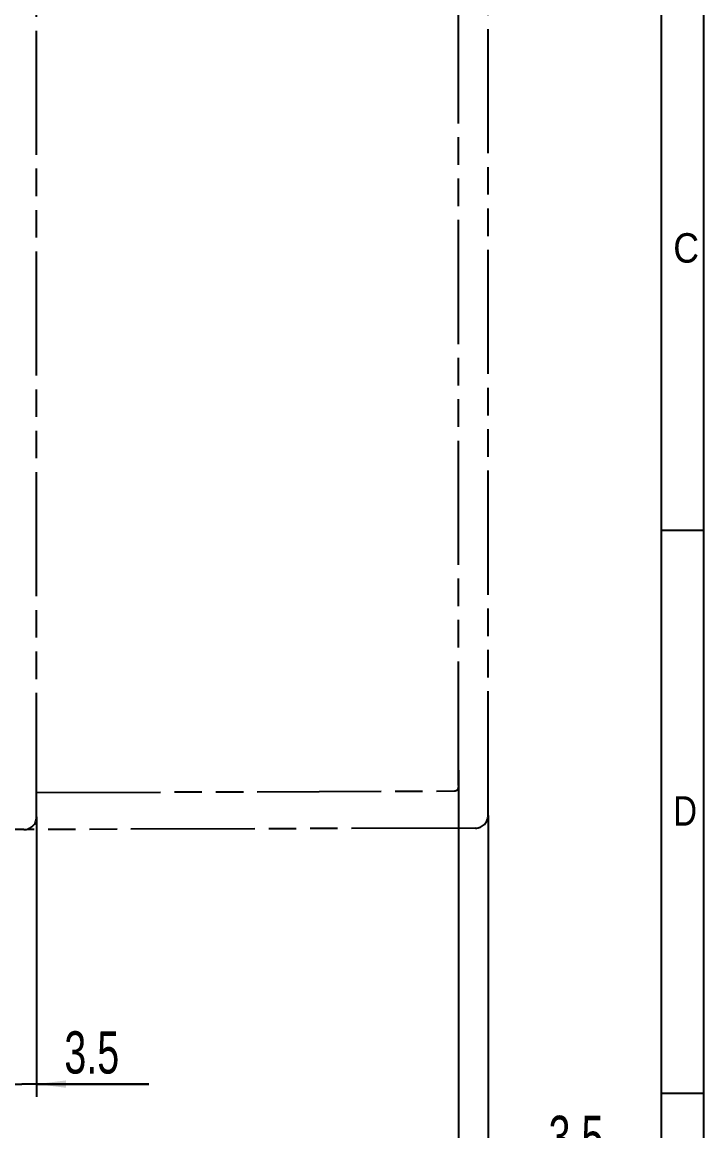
# Model space of a CAD drawing. Header units: millimetres. Extents: x 0 to 594, y 0 to 420.
# Drawn here: x 513.2 to 594, y 144 to 275.3 of the extents above; entities that cross this region are included whole.
import ezdxf

# ---------------------------------------------------------------- set-up
doc = ezdxf.new("R2010")
doc.units = ezdxf.units.MM
doc.header["$LTSCALE"] = 32.67
doc.linetypes.add('PHANTOM', pattern=[0.8, 0.45, -0.05, 0.1, -0.05, 0.1, -0.05])
doc.layers.get('0').update_dxf_attribs({"linetype": 'CONTINUOUS'})
for name, color, linetype in [('2D-BEMASSUNG', 7, 'CONTINUOUS'), ('KURVEN', 7, 'CONTINUOUS'), ('ZEICHNUNGSBEMASSUNGEN', 7, 'CONTINUOUS')]:
    doc.layers.add(name, color=color, linetype=linetype)
doc.styles.get("Standard").update_dxf_attribs({"font": 'txt', "width": 0.7})
doc.styles.add('TEXTSTYLE_3', font='txt', dxfattribs={"width": 0.8333333333})
doc.styles.add('TEXTSTYLE_4', font='txt', dxfattribs={"width": 0.9047619048000001})
doc.dimstyles.new('DIMSTYLE_10', dxfattribs={"dimtxt": 5, "dimasz": 3.5, "dimexe": 1.5, "dimexo": 0, "dimgap": 1.25, "dimtad": 1, "dimdec": 1, "dimdsep": 46, "dimtxsty": 'Standard', "dimblk": '_FILLED', "dimblk1": '_FILLED', "dimblk2": '_FILLED', "dimcen": 0.09, "dimclrt": 5, "dimazin": 2, "dimtp": 0.5, "dimtm": 0.5, "dimtfac": 1, "dimtdec": 1, "dimtofl": 0, "dimtmove": 0, "dimatfit": 3, "dimldrblk": '_FILLED', "dimfxl": 1, "dimtolj": 1, "dimarcsym": 0})
doc.dimstyles.new('DIMSTYLE_11', dxfattribs={"dimtxt": 5, "dimasz": 3.5, "dimexe": 1.5, "dimexo": 0, "dimgap": 1.25, "dimtad": 1, "dimdsep": 46, "dimtxsty": 'Standard', "dimblk": '_FILLED', "dimblk1": '_FILLED', "dimblk2": '_FILLED', "dimcen": 0.09, "dimclrt": 5, "dimazin": 2, "dimtp": 0.1, "dimtm": 0.1, "dimtfac": 1, "dimtofl": 0, "dimtmove": 0, "dimatfit": 3, "dimldrblk": '_FILLED', "dimfxl": 1, "dimtolj": 1, "dimarcsym": 0})
doc.dimstyles.new('DIMSTYLE_9', dxfattribs={"dimtxt": 5, "dimasz": 3.5, "dimexe": 1.5, "dimexo": 0, "dimgap": 1.25, "dimtad": 1, "dimdec": 1, "dimdsep": 46, "dimtxsty": 'Standard', "dimblk": '_FILLED', "dimblk1": '_FILLED', "dimblk2": '_FILLED', "dimcen": 0.09, "dimclrt": 5, "dimazin": 2, "dimtp": 0.3, "dimtm": 0.3, "dimtfac": 1, "dimtdec": 1, "dimtofl": 0, "dimtmove": 0, "dimatfit": 3, "dimldrblk": '_FILLED', "dimfxl": 1, "dimtolj": 1, "dimarcsym": 0})

# ---------------------------------------------------------------- blocks, each defined once
blk = doc.blocks.new('_FILLED')
at = {"color": 0, "linetype": 'ByBlock'}
blk.add_solid([(0, 0), (-1, 0.125), (-1, -0.125)], dxfattribs=at)
blk = doc.blocks.new('*D31')
at = {"layer": 'ZEICHNUNGSBEMASSUNGEN', "color": 2, "linetype": 'Continuous', "transparency": 16777216}
for p, q in [((442.4416197565, 206.9086174917), (442.4416197565, 138.0663717764)), ((564.9416197565, 186.7514112563), (564.9416197565, 138.0663717764)), ((442.4416197565, 139.5663717764), (503.6916197565, 139.5663717764)), ((564.9416197565, 139.5663717764), (503.6916197565, 139.5663717764))]:
    blk.add_line(p, q, dxfattribs=at)
at = {"layer": 'ZEICHNUNGSBEMASSUNGEN', "color": 2, "linetype": 'Continuous', "transparency": 16777216, "xscale": 3.5, "yscale": 3.5, "zscale": 3.5, "rotation": 180}
blk.add_blockref('_FILLED', (442.4416197565, 139.5663717764), dxfattribs=at)
at = {"layer": 'ZEICHNUNGSBEMASSUNGEN', "color": 2, "linetype": 'Continuous', "transparency": 16777216, "xscale": 3.5, "yscale": 3.5, "zscale": 3.5}
blk.add_blockref('_FILLED', (564.9416197565, 139.5663717764), dxfattribs=at)
at = {"layer": 'ZEICHNUNGSBEMASSUNGEN', "color": 5, "linetype": 'Continuous', "transparency": 16777216, "insert": (503.6916197565, 145.8163717764), "char_height": 5, "width": 25.7142857143, "attachment_point": 2, "line_spacing_factor": 0.9}
blk.add_mtext('122.5', dxfattribs=at)
blk = doc.blocks.new('*D33')
at = {"layer": 'ZEICHNUNGSBEMASSUNGEN', "color": 2, "linetype": 'Continuous', "transparency": 16777216}
for p, q in [((431.4416197573, 182.075024574), (431.4416197573, 386.0663717764)), ((514.9416197565, 357.6550977055001), (514.9416197566001, 386.0663717764)), ((431.4416197573, 384.5663717764), (473.1916197569, 384.5663717764)), ((514.9416197566001, 384.5663717764), (473.1916197569, 384.5663717764))]:
    blk.add_line(p, q, dxfattribs=at)
at = {"layer": 'ZEICHNUNGSBEMASSUNGEN', "color": 2, "linetype": 'Continuous', "transparency": 16777216, "xscale": 3.5, "yscale": 3.5, "zscale": 3.5, "rotation": 180}
blk.add_blockref('_FILLED', (431.4416197573, 384.5663717764), dxfattribs=at)
at = {"layer": 'ZEICHNUNGSBEMASSUNGEN', "color": 2, "linetype": 'Continuous', "transparency": 16777216, "xscale": 3.5, "yscale": 3.5, "zscale": 3.5}
blk.add_blockref('_FILLED', (514.9416197566001, 384.5663717764), dxfattribs=at)
at = {"layer": 'ZEICHNUNGSBEMASSUNGEN', "color": 5, "linetype": 'Continuous', "transparency": 16777216, "insert": (473.1916197569, 390.8163717764), "char_height": 5, "width": 20.8928571429, "attachment_point": 2, "line_spacing_factor": 0.9}
blk.add_mtext('83.5', dxfattribs=at)
blk = doc.blocks.new('*D37')
at = {"layer": '2D-BEMASSUNG', "color": 2, "linetype": 'Continuous', "transparency": 16777216}
for p, q in [((511.4416197565, 184.5885483664), (511.4416197565, 148.0663717764)), ((514.9416197565, 181.1972873565), (514.9416197565, 148.0663717764)), ((511.4416197565, 149.5663717764), (505.4416197565, 149.5663717764)), ((505.4416197565, 149.5663717764), (513.1916197565, 149.5663717764)), ((528.2328811507, 149.5663717764), (513.1916197565, 149.5663717764)), ((514.9416197565, 149.5663717764), (528.2328811507, 149.5663717764))]:
    blk.add_line(p, q, dxfattribs=at)
at = {"layer": '2D-BEMASSUNG', "color": 2, "linetype": 'Continuous', "transparency": 16777216, "xscale": 3.5, "yscale": 3.5, "zscale": 3.5}
blk.add_blockref('_FILLED', (511.4416197565, 149.5663717764), dxfattribs=at)
at = {"layer": '2D-BEMASSUNG', "color": 2, "linetype": 'Continuous', "transparency": 16777216, "xscale": 3.5, "yscale": 3.5, "zscale": 3.5, "rotation": 180}
blk.add_blockref('_FILLED', (514.9416197565, 149.5663717764), dxfattribs=at)
at = {"layer": '2D-BEMASSUNG', "color": 5, "linetype": 'Continuous', "transparency": 16777216, "insert": (518.2328811507, 155.8163717764), "char_height": 5, "width": 15, "attachment_point": 1, "line_spacing_factor": 0.9}
blk.add_mtext('3.5', dxfattribs=at)
blk = doc.blocks.new('*D38')
at = {"layer": '2D-BEMASSUNG', "color": 2, "linetype": 'Continuous', "transparency": 16777216}
for p, q in [((564.9416197565, 184.9217450721), (564.9416197565, 138.0663717764)), ((568.4416197565, 181.384032129), (568.4416197565, 138.0663717764)), ((564.9416197565, 139.5663717764), (558.9416197565, 139.5663717764)), ((558.9416197565, 139.5663717764), (566.6916197565, 139.5663717764)), ((585.6027921222, 139.5663717764), (566.6916197565, 139.5663717764)), ((568.4416197565, 139.5663717764), (585.6027921222, 139.5663717764))]:
    blk.add_line(p, q, dxfattribs=at)
at = {"layer": '2D-BEMASSUNG', "color": 2, "linetype": 'Continuous', "transparency": 16777216, "xscale": 3.5, "yscale": 3.5, "zscale": 3.5}
blk.add_blockref('_FILLED', (564.9416197565, 139.5663717764), dxfattribs=at)
at = {"layer": '2D-BEMASSUNG', "color": 2, "linetype": 'Continuous', "transparency": 16777216, "xscale": 3.5, "yscale": 3.5, "zscale": 3.5, "rotation": 180}
blk.add_blockref('_FILLED', (568.4416197565, 139.5663717764), dxfattribs=at)
at = {"layer": '2D-BEMASSUNG', "color": 5, "linetype": 'Continuous', "transparency": 16777216, "insert": (575.6027921222, 145.8163717764), "char_height": 5, "width": 15, "attachment_point": 1, "line_spacing_factor": 0.9}
blk.add_mtext('3.5', dxfattribs=at)

msp = doc.modelspace()

# ---------------------------------------------------------------- linework, layer by layer
at = {"color": 2, "linetype": 'Continuous'}
for p, q in [((594, 0), (594, 420)), ((589.0002327949, 215.17526437), (594.0002327949, 215.17526437)), ((589.0002327949, 148.50526637), (594.0002327949, 148.50526637))]:
    msp.add_line(p, q, dxfattribs=at)
at = {"color": 7, "linetype": 'Continuous'}
msp.add_line((589, 5), (589, 415), dxfattribs=at)
at = {"layer": 'KURVEN', "color": 2, "linetype": 'PHANTOM'}
for p, q in [((514.9416197565, 181.1972873565), (514.9416197565, 357.9354624122)), ((568.4416197565, 181.384032129), (568.4416197565, 357.7487114238)), ((564.9416197565, 184.9217450721), (564.9416197565, 354.3574441979)), ((514.9416197565, 184.1025080139), (564.4433650823, 184.2753024011)), ((566.9468557337, 179.8840412675), (513.945110408, 179.699029523)), ((513.4468557337, 179.697290279), (492.4874493182, 179.8551803057))]:
    msp.add_line(p, q, dxfattribs=at)
for centre, radius, start, end in [((564.4416197565, 184.7752994359), 0.5, 270.1999999676, 359.99999072), ((513.4416197565, 181.1972811405), 1.5, 270.2000000019, 360), ((566.9416197565, 181.384032129), 1.5, 270.2, 360)]:
    msp.add_arc(centre, radius, start, end, dxfattribs=at)

# ---------------------------------------------------------------- texts
at = {"color": 5, "linetype": 'Continuous', "char_height": 3.493164, "attachment_point": 1, "line_spacing_factor": 0.9}
for s, insert, width, style in [('\\Q0.000018724;C', (590.3802377948999, 250.32842837), 4.366455, 'TEXTSTYLE_4'), ('\\Q0.000018724;D', (590.3802377948999, 183.65843037), 4.7407225714, 'TEXTSTYLE_3')]:
    msp.add_mtext(s, dxfattribs=dict(at, insert=insert, width=width, style=style))

# ---------------------------------------------------------------- dimensions: what is measured, and where the dimension line sits
at = {"layer": '2D-BEMASSUNG', "color": 2, "linetype": 'Continuous'}
for base, p1, p2, picture, middle in [((514.9416197565, 149.5663717764), (511.4416197565, 184.5885483664), (514.9416197565, 181.1972873565), '*D37', (522.5185859984999, 149.5663717764)), ((568.4416197565, 139.5663717764), (564.9416197565, 184.9217450721), (568.4416197565, 181.384032129), '*D38', (579.8885119629, 139.5663717764))]:
    dim = msp.add_linear_dim(base=base, p1=p1, p2=p2, dimstyle='DIMSTYLE_11', dxfattribs=at)
    dim.commit()
    dim.dimension.update_dxf_attribs({"geometry": picture, "text_midpoint": middle, "dimtype": 160})
at = {"layer": 'ZEICHNUNGSBEMASSUNGEN', "color": 2, "linetype": 'Continuous'}
for base, p1, p2, dimstyle, picture, middle in [((431.4416197573, 384.5663717764), (514.9416197565, 357.6550977055001), (431.4416197573, 182.075024574), 'DIMSTYLE_9', '*D33', (472.477348938, 384.5663717764)), ((442.4416197565, 139.5663717764), (564.9416197565, 186.7514112563), (442.4416197565, 206.9086174917), 'DIMSTYLE_10', '*D31', (502.9773491821, 139.5663717764))]:
    dim = msp.add_linear_dim(base=base, p1=p1, p2=p2, angle=180, dimstyle=dimstyle, dxfattribs=at)
    dim.commit()
    dim.dimension.update_dxf_attribs({"geometry": picture, "text_midpoint": middle, "dimtype": 160})

doc.saveas('drawing.dxf')
